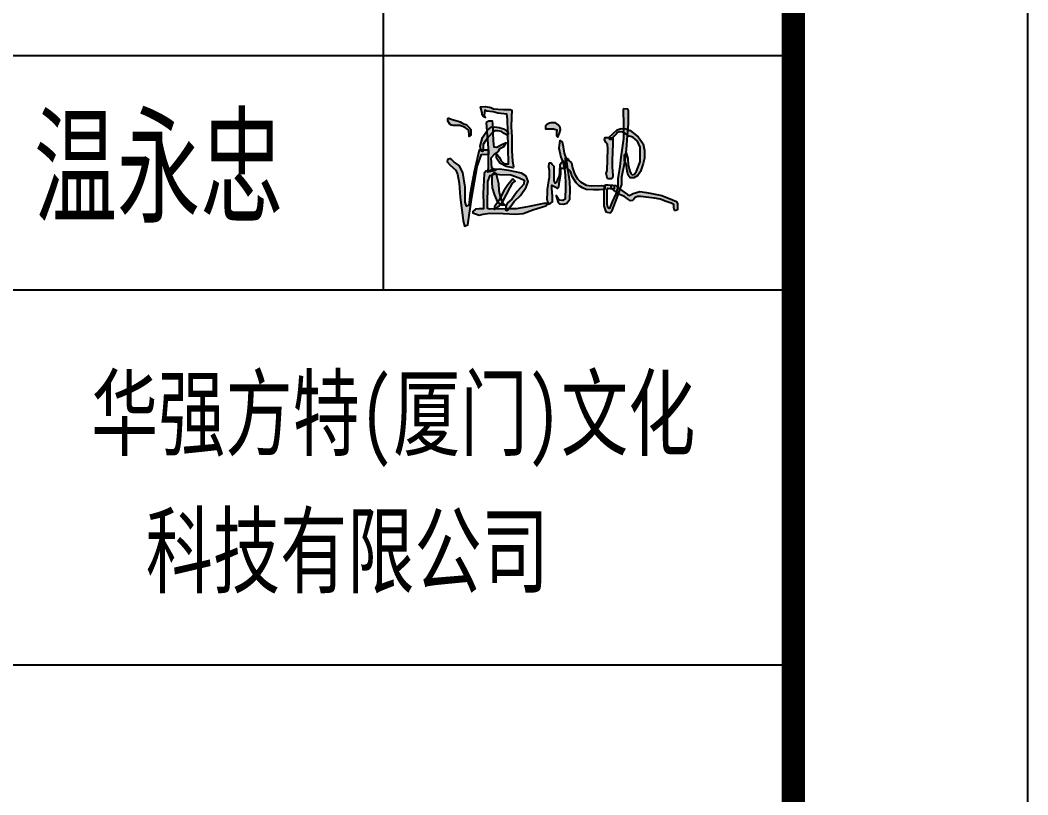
# Model space of a CAD drawing. Extents: x 2246048 to 2442613, y -66234 to 220766.
# Drawn here: x 2389015 to 2393313, y -53119 to -49813 of the extents above; entities that cross this region are included whole.
import ezdxf

# ---------------------------------------------------------------- set-up
doc = ezdxf.new("R2010")
doc.units = 0
doc.header["$LTSCALE"] = 1000
doc.header["$MEASUREMENT"] = 0
doc.layers.get('0').update_dxf_attribs({"color": 8})
doc.layers.add('J-图框线', color=4, linetype='Continuous')
doc.layers.add('J-姓名', color=2, linetype='Continuous')
doc.styles.add('-黑体', font='simhei.ttf', dxfattribs={"width": 0.8})
doc.styles.add('HT', font='simhei.ttf', dxfattribs={"width": 0.7})

# ---------------------------------------------------------------- blocks, each defined once
blk = doc.blocks.new('A$C5C102EA9')
h = blk.add_hatch(color=256)
h.paths.add_polyline_path([(72.7, 644.2, -0.186852), (137.7, 611.4, -0.049912), (140.8, 573, 0.304897), (151, 589.5, -0.027776), (150.2, 617.6, 0.135751), (118.9, 649.7, 0.000855), (70.3, 672.4, -0.05191), (10.8, 691.2, 0.518273), (3, 685.7, 0.287251), (27.3, 646.6, 0.062211)])
h.paths.add_polyline_path([(412, 698.2), (414.4, 741.1), (402, 746.9), (359.9, 746.1), (323.6, 748.6), (295.5, 750.2), (278.1, 758.5), (245.9, 765.1), (213.7, 764.2), (224.4, 725.5), (224.4, 712.2), (232.7, 699), (245.1, 695.7), (236.8, 708.1), (237.7, 726.3), (241, 742), (253.4, 736.2), (294.7, 731.2), (323.6, 722.2), (382.2, 717.2), (385.5, 684.2), (387.2, 602.5), (391.3, 399.4), (365.7, 399.4), (345, 417.6), (332.7, 441.5), (316.1, 463.8), (315.3, 450.6), (315.3, 434.9), (337.6, 403.5), (378.1, 381.2), (421, 373.8), (423.5, 381.2), (418.6, 415.9), (412.8, 481.1), (412.8, 571.1), (408.7, 636.3)])
for points in [[(1159.7, 655.3), (1159.7, 705.1), (1159.7, 740.1), (1156, 749.3), (1126.5, 751.2), (1128.3, 642.4), (1128.3, 561.4), (1111.7, 441.6), (1104.4, 380.8), (1091.4, 303.4), (1091.4, 246.3), (1078.5, 205.7), (1054.6, 156), (1038, 113.6), (1026.9, 119.1), (1023.2, 139.4), (1023.2, 185.5), (1023.2, 229.7), (1026.9, 242.6), (1058.3, 238.9), (1069.3, 240.7), (1069.3, 257.3), (1058.3, 259.2), (1030.6, 261), (1014, 261), (1004.8, 257.3), (1004.6, 255.6), (1008.6, 254.7), (1009.5, 235.6), (1002.8, 235.1), (1001.1, 215), (1002.9, 130.2), (1015.8, 91.5), (1041.7, 84.1), (1056.4, 100.7), (1087.8, 183.6), (1117.3, 266.5), (1117.3, 314.5), (1135.7, 408.4), (1146.8, 487.7), (1154.1, 579.8)], [(261.2, 498.8), (261.2, 370.5), (257.3, 346.8), (310.5, 357.2), (284.6, 371.4), (280.7, 436.2), (302.7, 459.5), (328.6, 476.4), (336.4, 497.4), (362.3, 510.3), (376.6, 532.4), (345.5, 518.1), (318.3, 502.6), (300.1, 505.2), (296.2, 545.3), (292.3, 654.1), (289.7, 671), (266.4, 672.2), (249.5, 663.3)], [(680.3, 621.5), (700.6, 615.8), (699.8, 597.9), (699.8, 577.6), (708.7, 569.5), (717.7, 593.8), (724.2, 615.8), (723.4, 632), (709.5, 649.1), (692.5, 660.5), (664, 660.5), (655, 658.9), (646.9, 654.8), (639.6, 651.6), (629.8, 644.2), (629.8, 621.5), (646.1, 621.5), (668.1, 621.5)], [(322.5, 610.6), (346.6, 605.1), (365.3, 592.5), (382.8, 581), (390.5, 588.6), (387.8, 604.5), (379, 610), (359.3, 623.2), (331.8, 631.4), (302.8, 635.2), (280.3, 632.5), (256.2, 612.2), (224.9, 566.2), (211.2, 511.9), (216.7, 480.2), (225.5, 478.5), (227.7, 482.9), (229.9, 502.1), (231, 521.3), (244.7, 545.9), (265.5, 574.4), (290.2, 599.1), (302.8, 610.6)], [(1221.3, 572.1), (1171.4, 611.1), (1142.2, 623), (1114, 624.1), (1087, 616.5), (1064.2, 594.9), (1032.8, 564.6), (1040.4, 553.7), (1049.1, 553.7), (1057.7, 562.4), (1068, 575), (1080.5, 588.4), (1090.2, 599.2), (1104.3, 603.5), (1122.7, 600.3), (1144.4, 588.4), (1163.9, 576.5), (1187.7, 568.9), (1216.9, 542.9), (1234.3, 505), (1235.3, 447.7), (1234.3, 412), (1210.4, 351.4), (1198.5, 333), (1183.4, 328.6), (1175.8, 336.2), (1169.3, 352.4), (1158.4, 390.3), (1155.2, 432.5), (1144.4, 469.3), (1133.5, 455.3), (1133.5, 419.5), (1145.4, 396.8), (1151.9, 354.6), (1158.4, 325.4), (1171.4, 309.2), (1194.2, 309.2), (1219.1, 323.2), (1236.4, 349.2), (1253.8, 401.1), (1262.4, 434.7), (1261.3, 484.5), (1253.8, 526.7)], [(770, 380.2), (762.7, 430.4), (749.7, 466.9), (743.5, 507.9), (738.9, 527.1), (737.1, 537.1), (734.3, 540.8), (721.6, 549.9), (714.3, 497.9), (727, 440.4), (744.4, 398.4), (753.5, 351.9), (757.2, 283.5), (757.2, 233.3), (755.3, 190.4), (754.4, 173), (739.8, 164.8), (720.6, 165.7), (709.7, 177.6), (697.8, 194.9), (698.7, 184.9), (709.7, 151.1), (717.9, 142.9), (744.4, 139.3), (766.3, 147.5), (783.7, 172.1), (787.3, 232.4), (785.5, 286.2)], [(1059.8, 527.7), (1059.8, 565.6), (1034.9, 567.7), (1011.1, 566.6), (1005.7, 554.7), (1015.4, 534.2), (1026.2, 522.3), (1027.3, 494.1), (1024.1, 356.7), (1016.5, 337.2), (1026.2, 302.6), (1051.1, 302.6), (1056.6, 309), (1058.7, 323.1), (1056.6, 351.3), (1055.5, 378.3), (1055.5, 422.7), (1057.6, 470.3)], [(100.6, 342.7), (77, 387.4), (44.7, 409.7), (23.6, 430.8), (16.2, 430.8), (2.5, 427.1), (0, 411), (18.6, 389.9), (54.7, 357.6), (65.9, 331.5), (77, 275.6), (82, 185), (103.1, 36), (110.6, 0), (131.7, 7.5), (157.8, 185), (191.2, 382.4), (218.7, 458.2), (265.9, 459.4), (265.9, 486.7), (224.9, 486.7), (203.8, 486.7), (172.7, 346.4), (146.6, 211.1), (139.2, 131.6), (123, 126.6), (114.3, 154), (114.3, 248.3)], [(236.1, 335.8), (229.2, 207.9), (231.5, 139.9), (231.5, 109.9), (205, 111), (181.9, 108.7), (163.5, 93.8), (163.5, 84.5), (205, 70.7), (230.4, 76.5), (270.8, 82.2), (357.3, 79.9), (436.9, 76.5), (485.3, 81.1), (548.8, 104.1), (630.7, 130.6), (643.4, 144.5), (619.2, 145.6), (513, 122.6), (441.5, 111), (393.4, 111), (383.8, 99.5), (373.4, 103), (374.2, 111), (371.1, 111), (270.8, 107.6), (256.9, 112.2), (260.4, 286.3), (275.4, 324.3), (306.5, 333.5), (335.4, 330.1), (408, 327.8), (460, 308.2), (492.3, 294.3), (490, 269), (447.3, 221.7), (413.8, 172.1), (386.1, 147.9), (375.7, 128.3), (374.2, 111), (393.4, 111), (406.9, 127.2), (427.7, 158.3), (469.2, 195.2), (505, 248.2), (518.8, 286.3), (506.1, 319.7), (476.1, 339.3), (394.2, 356.6), (335.4, 363.5), (296.1, 362.4), (266.1, 353.1), (247.7, 350.8)], [(505, 248.2), (518.8, 286.3), (506.1, 319.7), (476.1, 339.3), (394.2, 356.6), (335.4, 363.5), (296.1, 362.4), (266.1, 353.1), (247.7, 350.8), (236.1, 335.8), (229.2, 207.9), (231.5, 139.9), (231.5, 109.9), (205, 111), (181.9, 108.7), (163.5, 93.8), (163.5, 84.5), (205, 70.7), (230.4, 76.5), (270.8, 82.2), (357.3, 79.9), (436.9, 76.5), (485.3, 81.1), (548.8, 104.1), (630.7, 130.6), (643.4, 144.5), (619.2, 145.6), (513, 122.6), (441.5, 111), (393.4, 111), (383.8, 99.5), (373.4, 103), (374.2, 111), (371.1, 111), (270.8, 107.6), (256.9, 112.2), (260.4, 286.3), (275.4, 324.3), (306.5, 333.5), (335.4, 330.1), (408, 327.8), (460, 308.2), (492.3, 294.3), (490, 269), (447.3, 221.7), (413.8, 172.1), (386.1, 147.9), (375.7, 128.3), (374.2, 111), (393.4, 111), (406.9, 127.2), (427.7, 158.3), (469.2, 195.2)], [(413.8, 172.1), (386.1, 147.9), (375.7, 128.3), (374.2, 111), (393.4, 111), (406.9, 127.2), (427.7, 158.3), (469.2, 195.2), (505, 248.2), (518.8, 286.3), (506.1, 319.7), (476.1, 339.3), (394.2, 356.6), (335.4, 363.5), (296.1, 362.4), (266.1, 353.1), (247.7, 350.8), (236.1, 335.8), (229.2, 207.9), (231.5, 139.9), (231.5, 109.9), (205, 111), (181.9, 108.7), (163.5, 93.8), (163.5, 84.5), (205, 70.7), (230.4, 76.5), (270.8, 82.2), (357.3, 79.9), (436.9, 76.5), (485.3, 81.1), (548.8, 104.1), (630.7, 130.6), (643.4, 144.5), (619.2, 145.6), (513, 122.6), (441.5, 111), (393.4, 111), (383.8, 99.5), (373.4, 103), (374.2, 111), (371.1, 111), (270.8, 107.6), (256.9, 112.2), (260.4, 286.3), (275.4, 324.3), (306.5, 333.5), (335.4, 330.1), (408, 327.8), (460, 308.2), (492.3, 294.3), (490, 269), (447.3, 221.7)], [(1098.8, 204.7), (1116.7, 195.8), (1133.9, 188.4), (1151.8, 176.2), (1159.2, 169.7), (1172.2, 162.3), (1186.1, 163.1), (1194.3, 172.9), (1201.6, 182.7), (1218, 189.2), (1239.2, 190.1), (1289.8, 183.5), (1326.6, 177.8), (1363.3, 171.3), (1401.7, 158.2), (1432.7, 147.6), (1449.9, 138.7), (1449.9, 116.6), (1453.1, 100.3), (1462.9, 99.5), (1472.7, 103.6), (1472.7, 122.3), (1472.7, 142.7), (1466.2, 158.2), (1441.7, 167.2), (1372.3, 196.6), (1309.4, 209.6), (1274.3, 214.5), (1232.7, 221.1), (1190.2, 208.8), (1167.3, 195), (1154.3, 201.5), (1132.2, 216.2), (1102.8, 239), (1079.2, 260.2), (1059.6, 262.7), (1049.8, 262.7), (1049.8, 252.1), (1051.4, 242.3), (1068.5, 228.4), (1082.4, 217.8)], [(1002.8, 235.1), (1009.5, 235.6), (1008.6, 254.7), (1004.6, 255.6)]]:
    blk.add_hatch(color=256).paths.add_polyline_path(points)
h = blk.add_hatch(color=256)
h.paths.add_polyline_path([(684.6, 337.9), (684.6, 367.5), (684.6, 381.8), (672.5, 394.7), (664.2, 402.3), (660.4, 403.8), (650.5, 403), (648.3, 380.3), (652.8, 357.6), (652.8, 332.7), (651.3, 310.7), (648.3, 290.3), (643, 261.5), (639.9, 234.3), (639.9, 211.6), (638.4, 174.5), (640.7, 155.6), (647.5, 139.8), (658.9, 144.3), (673.2, 155.6), (673.2, 191.9), (672.5, 215.4), (669.4, 242.6), (669.4, 262.3), (694.4, 249.4), (702.8, 241.1), (713.4, 252.5), (717.9, 285), (727.7, 334.9), (727.7, 369.7), (742.1, 370.5), (752, 362.2), (755, 372.7), (749.7, 402.3), (739.1, 417.4), (733, 406), (720.9, 391.7), (718.7, 347.8), (715.6, 321.3), (705.8, 300.1), (700.5, 284.2), (689.9, 275.2), (684.6, 292.6), (684.6, 317.5)])
h.paths.add_polyline_path([(802.5, 373.2), (794.3, 404.1), (777.9, 420.5), (772.4, 430.6), (757.8, 436.9), (756, 426.9), (756, 417.8), (762.4, 400.5), (766, 373.2), (780.6, 358.6), (790.7, 344.9), (799.8, 316.7), (824.4, 277.5), (843.6, 257.4), (865.4, 244.7), (889.1, 233.8), (935.7, 231.9), (973, 232.8), (996.7, 234.7), (1002.8, 235.1), (1004.6, 255.6), (984, 260.2), (920.1, 258.4), (888.2, 262), (851.8, 283.9), (832.6, 302.1), (815.3, 334)])
h = blk.add_hatch(color=256)
h.paths.add_polyline_path([(290.2, 245.5), (304.5, 198.3), (323.1, 153.7), (329.8, 164.3), (340.6, 184.9), (339.7, 187.4), (329.8, 226.9), (328.7, 273), (314.4, 323.5), (312.2, 336.6), (301.2, 342.1), (288, 331.1), (288, 316.9), (288, 303.7), (288, 278.5)])
h.paths.add_polyline_path([(403.4, 247.7), (418.7, 274.1), (435.2, 287.2), (420.9, 301.5), (388, 264.2), (361.6, 224.7), (340.6, 184.9), (352.9, 153.1), (356.1, 156.6), (380.3, 202.7)])
h.paths.add_polyline_path([(340.9, 140.3), (352.9, 153.1), (340.6, 184.9), (329.8, 164.3), (323.1, 153.7), (323.2, 153.3)])
h.paths.add_polyline_path([(303.4, 122.6), (303.4, 105.1), (327.6, 125.9), (340.9, 140.3), (323, 153.5)])
h.paths.add_polyline_path([(356.1, 144.6), (352.9, 153.1), (340.9, 140.3), (348.5, 134.7), (372.6, 132.5)])
for points in [[(224.4, 725.5), (213.7, 764.2), (245.9, 765.1), (278.1, 758.5), (295.5, 750.2), (323.6, 748.6), (359.9, 746.1), (402, 746.9), (414.4, 741.1), (412, 698.2), (408.7, 636.3), (412.8, 571.1), (412.8, 481.1), (418.6, 415.9), (423.5, 381.2), (421, 373.8), (378.1, 381.2), (337.6, 403.5), (315.3, 434.9), (315.3, 450.6), (316.1, 463.8), (332.7, 441.5), (345, 417.6), (365.7, 399.4), (391.3, 399.4), (387.2, 602.5), (385.5, 684.2), (382.2, 717.2), (323.6, 722.2), (294.7, 731.2), (253.4, 736.2), (241, 742), (237.7, 726.3), (236.8, 708.1), (245.1, 695.7), (232.7, 699), (224.4, 712.2)], [(1126.5, 751.2), (1128.3, 642.4), (1128.3, 561.4), (1111.7, 441.6), (1104.4, 380.8), (1091.4, 303.4), (1091.4, 246.3), (1078.5, 205.7), (1054.6, 156), (1038, 113.6), (1026.9, 119.1), (1023.2, 139.4), (1023.2, 185.5), (1023.2, 229.7), (1026.9, 242.6), (1058.3, 238.9), (1069.3, 240.7), (1069.3, 257.3), (1058.3, 259.2), (1030.6, 261), (1014, 261), (1004.8, 257.3), (1001.1, 215), (1002.9, 130.2), (1015.8, 91.5), (1041.7, 84.1), (1056.4, 100.7), (1087.8, 183.6), (1117.3, 266.5), (1117.3, 314.5), (1135.7, 408.4), (1146.8, 487.7), (1154.1, 579.8), (1159.7, 655.3), (1159.7, 705.1), (1159.7, 740.1), (1156, 749.3)], [(249.5, 663.3), (261.2, 498.8), (261.2, 370.5), (257.3, 346.8), (310.5, 357.2), (284.6, 371.4), (280.7, 436.2), (302.7, 459.5), (328.6, 476.4), (336.4, 497.4), (362.3, 510.3), (376.6, 532.4), (345.5, 518.1), (318.3, 502.6), (300.1, 505.2), (296.2, 545.3), (292.3, 654.1), (289.7, 671), (266.4, 672.2)], [(629.8, 644.2), (629.8, 621.5), (646.1, 621.5), (668.1, 621.5), (680.3, 621.5), (700.6, 615.8), (699.8, 597.9), (699.8, 577.6), (708.7, 569.5), (717.7, 593.8), (724.2, 615.8), (723.4, 632), (709.5, 649.1), (692.5, 660.5), (664, 660.5), (655, 658.9), (646.9, 654.8), (639.6, 651.6)], [(216.7, 480.2), (211.2, 511.9), (224.9, 566.2), (256.2, 612.2), (280.3, 632.5), (302.8, 635.2), (331.8, 631.4), (359.3, 623.2), (379, 610), (387.8, 604.5), (390.5, 588.6), (382.8, 581), (365.3, 592.5), (346.6, 605.1), (322.5, 610.6), (302.8, 610.6), (290.2, 599.1), (265.5, 574.4), (244.7, 545.9), (231, 521.3), (229.9, 502.1), (227.7, 482.9), (225.5, 478.5)], [(1032.8, 564.6), (1064.2, 594.9), (1087, 616.5), (1114, 624.1), (1142.2, 623), (1171.4, 611.1), (1221.3, 572.1), (1253.8, 526.7), (1261.3, 484.5), (1262.4, 434.7), (1253.8, 401.1), (1236.4, 349.2), (1219.1, 323.2), (1194.2, 309.2), (1171.4, 309.2), (1158.4, 325.4), (1151.9, 354.6), (1145.4, 396.8), (1133.5, 419.5), (1133.5, 455.3), (1144.4, 469.3), (1155.2, 432.5), (1158.4, 390.3), (1169.3, 352.4), (1175.8, 336.2), (1183.4, 328.6), (1198.5, 333), (1210.4, 351.4), (1234.3, 412), (1235.3, 447.7), (1234.3, 505), (1216.9, 542.9), (1187.7, 568.9), (1163.9, 576.5), (1144.4, 588.4), (1122.7, 600.3), (1104.3, 603.5), (1090.2, 599.2), (1080.5, 588.4), (1068, 575), (1057.7, 562.4), (1049.1, 553.7), (1040.4, 553.7)], [(721.6, 549.9), (714.3, 497.9), (727, 440.4), (744.4, 398.4), (753.5, 351.9), (757.2, 283.5), (757.2, 233.3), (755.3, 190.4), (754.4, 173), (739.8, 164.8), (720.6, 165.7), (709.7, 177.6), (697.8, 194.9), (698.7, 184.9), (709.7, 151.1), (717.9, 142.9), (744.4, 139.3), (766.3, 147.5), (783.7, 172.1), (787.3, 232.4), (785.5, 286.2), (770, 380.2), (762.7, 430.4), (749.7, 466.9), (743.5, 507.9), (738.9, 527.1), (737.1, 537.1), (734.3, 540.8)], [(1026.2, 302.6), (1016.5, 337.2), (1024.1, 356.7), (1027.3, 494.1), (1026.2, 522.3), (1015.4, 534.2), (1005.7, 554.7), (1011.1, 566.6), (1034.9, 567.7), (1059.8, 565.6), (1059.8, 527.7), (1057.6, 470.3), (1055.5, 422.7), (1055.5, 378.3), (1056.6, 351.3), (1058.7, 323.1), (1056.6, 309), (1051.1, 302.6)], [(2.5, 427.1), (0, 411), (18.6, 389.9), (54.7, 357.6), (65.9, 331.5), (77, 275.6), (82, 185), (103.1, 36), (110.6, 0), (131.7, 7.5), (157.8, 185), (191.2, 382.4), (218.7, 458.2), (265.9, 459.4), (265.9, 486.7), (224.9, 486.7), (203.8, 486.7), (172.7, 346.4), (146.6, 211.1), (139.2, 131.6), (123, 126.6), (114.3, 154), (114.3, 248.3), (100.6, 342.7), (77, 387.4), (44.7, 409.7), (23.6, 430.8), (16.2, 430.8)], [(650.5, 403), (648.3, 380.3), (652.8, 357.6), (652.8, 332.7), (651.3, 310.7), (648.3, 290.3), (643, 261.5), (639.9, 234.3), (639.9, 211.6), (638.4, 174.5), (640.7, 155.6), (647.5, 139.8), (658.9, 144.3), (673.2, 155.6), (673.2, 191.9), (672.5, 215.4), (669.4, 242.6), (669.4, 262.3), (694.4, 249.4), (702.8, 241.1), (713.4, 252.5), (717.9, 285), (727.7, 334.9), (727.7, 369.7), (742.1, 370.5), (752, 362.2), (755, 372.7), (749.7, 402.3), (739.1, 417.4), (733, 406), (720.9, 391.7), (718.7, 347.8), (715.6, 321.3), (705.8, 300.1), (700.5, 284.2), (689.9, 275.2), (684.6, 292.6), (684.6, 317.5), (684.6, 337.9), (684.6, 367.5), (684.6, 381.8), (672.5, 394.7), (664.2, 402.3), (660.4, 403.8)], [(757.8, 436.9), (772.4, 430.6), (777.9, 420.5), (794.3, 404.1), (802.5, 373.2), (815.3, 334), (832.6, 302.1), (851.8, 283.9), (888.2, 262), (920.1, 258.4), (984, 260.2), (1008.6, 254.7), (1009.5, 235.6), (996.7, 234.7), (973, 232.8), (935.7, 231.9), (889.1, 233.8), (865.4, 244.7), (843.6, 257.4), (824.4, 277.5), (799.8, 316.7), (790.7, 344.9), (780.6, 358.6), (766, 373.2), (762.4, 400.5), (756, 417.8), (756, 426.9)], [(236.1, 335.8), (229.2, 207.9), (231.5, 139.9), (231.5, 109.9), (205, 111), (181.9, 108.7), (163.5, 93.8), (163.5, 84.5), (205, 70.7), (230.4, 76.5), (270.8, 82.2), (357.3, 79.9), (436.9, 76.5), (485.3, 81.1), (548.8, 104.1), (630.7, 130.6), (643.4, 144.5), (619.2, 145.6), (513, 122.6), (441.5, 111), (371.1, 111), (270.8, 107.6), (256.9, 112.2), (260.4, 286.3), (275.4, 324.3), (306.5, 333.5), (335.4, 330.1), (408, 327.8), (460, 308.2), (492.3, 294.3), (490, 269), (447.3, 221.7), (413.8, 172.1), (386.1, 147.9), (375.7, 128.3), (373.4, 103), (383.8, 99.5), (406.9, 127.2), (427.7, 158.3), (469.2, 195.2), (505, 248.2), (518.8, 286.3), (506.1, 319.7), (476.1, 339.3), (394.2, 356.6), (335.4, 363.5), (296.1, 362.4), (266.1, 353.1), (247.7, 350.8)], [(314.4, 323.5), (328.7, 273), (329.8, 226.9), (339.7, 187.4), (356.1, 144.6), (372.6, 132.5), (348.5, 134.7), (323.2, 153.3), (304.5, 198.3), (290.2, 245.5), (288, 278.5), (288, 303.7), (288, 316.9), (288, 331.1), (301.2, 342.1), (312.2, 336.6)], [(420.9, 301.5), (388, 264.2), (361.6, 224.7), (329.8, 164.3), (303.4, 122.6), (303.4, 105.1), (327.6, 125.9), (356.1, 156.6), (380.3, 202.7), (403.4, 247.7), (418.7, 274.1), (435.2, 287.2)], [(1059.6, 262.7), (1079.2, 260.2), (1102.8, 239), (1132.2, 216.2), (1154.3, 201.5), (1167.3, 195), (1190.2, 208.8), (1232.7, 221.1), (1274.3, 214.5), (1309.4, 209.6), (1372.3, 196.6), (1441.7, 167.2), (1466.2, 158.2), (1472.7, 142.7), (1472.7, 122.3), (1472.7, 103.6), (1462.9, 99.5), (1453.1, 100.3), (1449.9, 116.6), (1449.9, 138.7), (1432.7, 147.6), (1401.7, 158.2), (1363.3, 171.3), (1326.6, 177.8), (1289.8, 183.5), (1239.2, 190.1), (1218, 189.2), (1201.6, 182.7), (1194.3, 172.9), (1186.1, 163.1), (1172.2, 162.3), (1159.2, 169.7), (1151.8, 176.2), (1133.9, 188.4), (1116.7, 195.8), (1098.8, 204.7), (1082.4, 217.8), (1068.5, 228.4), (1051.4, 242.3), (1049.8, 252.1), (1049.8, 262.7)]]:
    blk.add_lwpolyline(points, close=True)
blk.add_lwpolyline([(10.8, 691.2, 0.05191), (70.3, 672.4, -0.000855), (118.9, 649.7, -0.135751), (150.2, 617.6, 0.027776), (151, 589.5, -0.304897), (140.8, 573, 0.049912), (137.7, 611.4, 0.186852), (72.7, 644.2, -0.062211), (27.3, 646.6, -0.287251), (3, 685.7, -0.518273)], format="xyb", close=True)
blk = doc.blocks.new('A$C5B595F1B')
at = {"layer": 'J-图框线'}
for p, q in [((-1750, 21770.7), (-1750, 14270.7)), ((-6000, 15270.7), (0, 15270.7)), ((-6000, 14270.7), (0, 14270.7)), ((-6000, 12670.5), (0, 12670.5))]:
    blk.add_line(p, q, dxfattribs=at)
at = {"layer": 'J-姓名', "xscale": 0.6666666666666666, "yscale": 0.6666666666666666, "zscale": 0.6666666666666666}
blk.add_blockref('A$C5C102EA9', (-1476.5, 14542.3), dxfattribs=at)
at = {"layer": 'J-图框线'}
for s, height, style, width, p in [('温永忠', 400, '-黑体', 0.65, (-3238.8, 14598.8)), ('华强方特(厦门)文化', 300, 'HT', 0.7, (-2995.5, 13593.7)), ('科技有限公司', 300, 'HT', 0.7, (-2762.2, 13007.1))]:
    blk.add_text(s, height=height, dxfattribs=dict(at, style=style, width=width)).set_placement(p)

msp = doc.modelspace()

# ---------------------------------------------------------------- linework, layer by layer
at = {"layer": 'J-图框线'}
msp.add_lwpolyline([(2274412.576, -66234.208), (2393312.576, -66234.208), (2393312.576, 17865.792), (2274412.576, 17865.792)], close=True, dxfattribs=at)
at = {"layer": 'J-图框线', "const_width": 100}
msp.add_lwpolyline([(2276912.576, -65234.208), (2392312.576, -65234.208), (2392312.576, 16865.792), (2276912.576, 16865.792)], close=True, dxfattribs=at)

# ---------------------------------------------------------------- block references
at = {"layer": 'J-图框线'}
msp.add_blockref('A$C5B595F1B', (2392312.576, -65234.208), dxfattribs=at)

doc.saveas('drawing.dxf')
